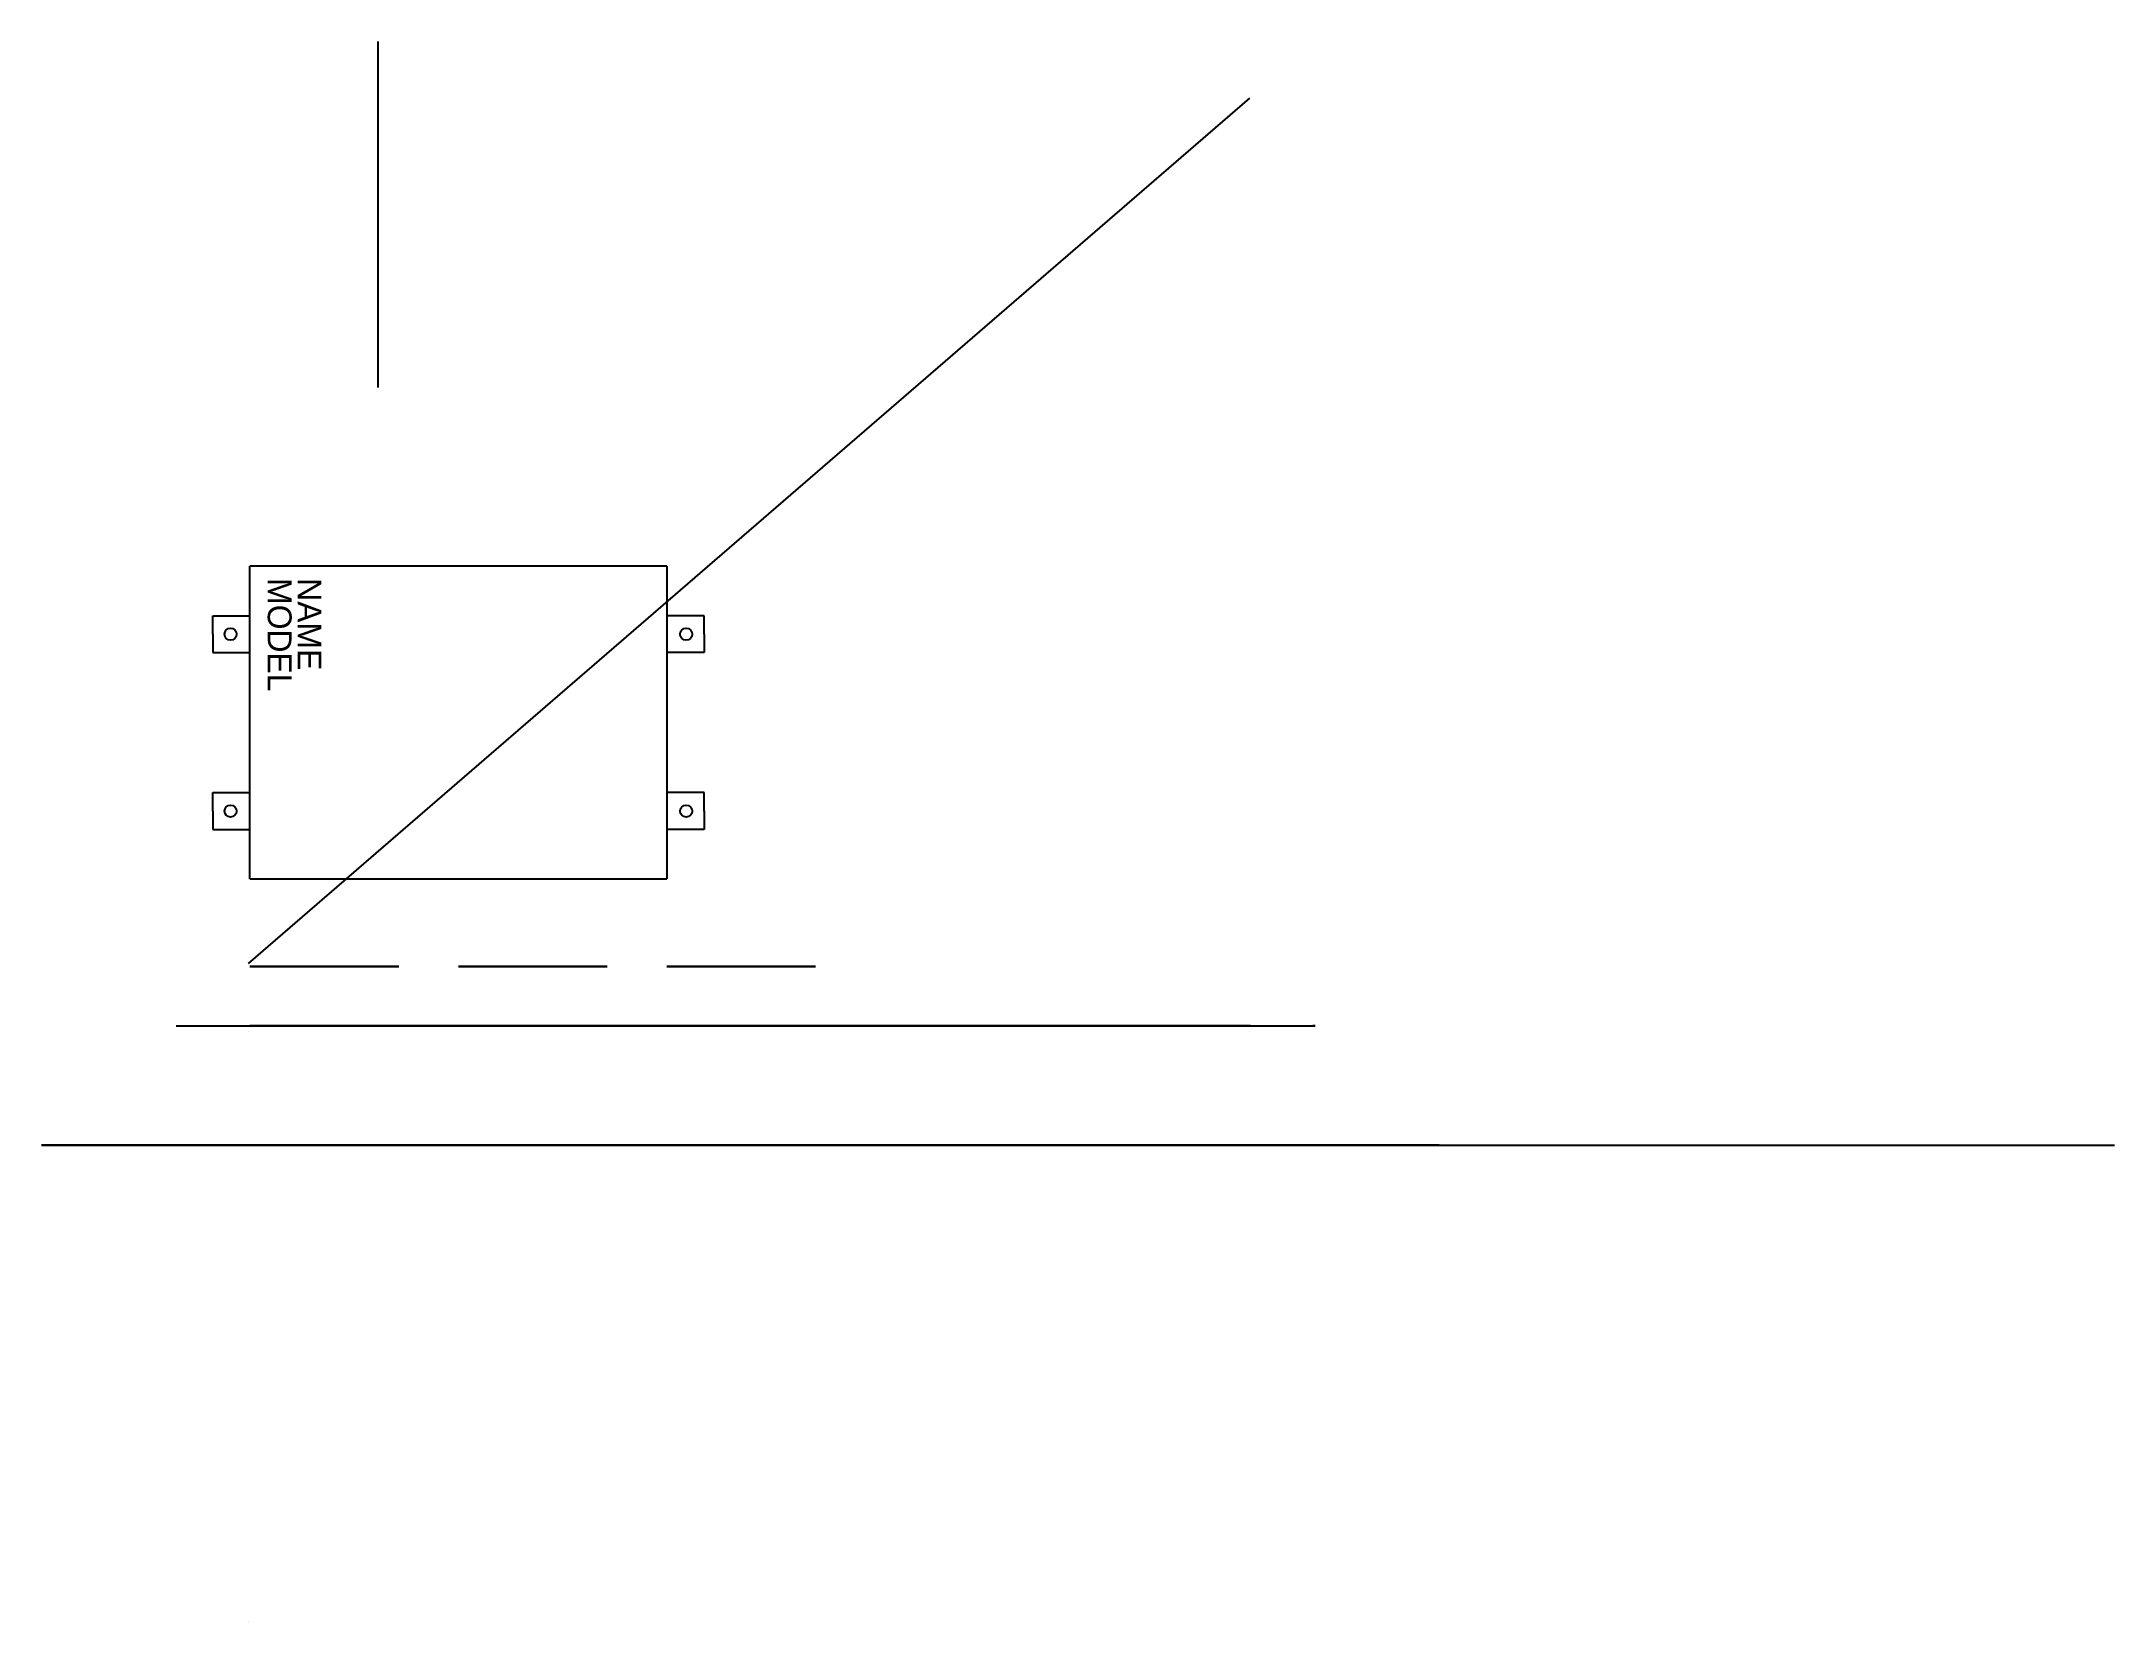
# Model space of a CAD drawing. Extents: x -23.5 to 11.3, y -8 to 18.5.
import ezdxf

# ---------------------------------------------------------------- set-up
doc = ezdxf.new("R2010")
doc.units = 0
doc.header["$MEASUREMENT"] = 0
doc.layers.get('0').update_dxf_attribs({"linetype": 'CONTINUOUS'})
doc.layers.add('ELEM_CZOLOW', color=7, linetype='CONTINUOUS')
doc.layers.add('WNETRZE', color=7, linetype='CONTINUOUS')

# ---------------------------------------------------------------- blocks, each defined once
blk = doc.blocks.new('SHELF')
for p, q in [((-1.24, 0.5), (-1.24, 0)), ((-1.24, 0.5), (17.85, 0.5)), ((17.888, 0), (17.85, 0.5)), ((-1.24, 0), (17.888, 0))]:
    blk.add_line(p, q)
blk = doc.blocks.new('ILS')
for p, q in [((0, 5), (0, 0)), ((2.5, 5), (0, 5)), ((2.5, 0), (2.5, 5)), ((0, 0), (2.5, 0))]:
    blk.add_line(p, q)
for tag, p in [('MODEL', (1.367, 0.3)), ('NAME', (0.7, 0.3))]:
    blk.add_attdef(tag, p, '', height=0.4, rotation=90)
blk = doc.blocks.new('R2S3')
at = {"extrusion": (-1.84043e-16, -1, 0)}
for p, q in [((7, 1, 5.5), (7, 1, 0.5)), ((9.5, 1, 5.5), (7, 1, 5.5)), ((7, 1, 0.5), (9.5, 1, 0.5)), ((9.5, 1, 0.5), (9.5, 1, 5.5))]:
    blk.add_line(p, q, dxfattribs=at)
at = {"extrusion": (0, -1, 0)}
ref = blk.add_blockref('ILS', (0, 0.5, -1), dxfattribs=at)
ref.add_attrib('MODEL', 'KNR-634', (1.367, 0.6, -1), dxfattribs={"extrusion": (0, -1, 0), "height": 0.4, "rotation": 90})
ref.add_attrib('NAME', 'VOR/ILS/MKR', (0.7, 0.6, -1), dxfattribs={"extrusion": (0, -1, 0), "height": 0.4, "rotation": 90})
ref = blk.add_blockref('ILS', (3.5, 0.5, -1), dxfattribs=at)
ref.add_attrib('MODEL', 'KNR-634', (4.867, 0.6, -1), dxfattribs={"extrusion": (0, -1, 0), "height": 0.4, "rotation": 90})
ref.add_attrib('NAME', 'VOR/ILS/MKR', (4.2, 0.6, -1), dxfattribs={"extrusion": (0, -1, 0), "height": 0.4, "rotation": 90})
blk.add_blockref('SHELF', (0, 0), dxfattribs=at)
at = {"extrusion": (-1.84043e-16, -1, 0)}
for tag, p in [('COAX_SWITCH', (7.7, 0.8, -1)), ('CS', (8.367, 0.8, -1))]:
    blk.add_attdef(tag, p, '', height=0.4, rotation=90, dxfattribs=at)
blk = doc.blocks.new('3U')
for p, q in [((0, 5.18), (0, 0)), ((16.8, 5.18), (0, 5.18)), ((16.8, 0), (16.8, 5.18)), ((0, 0), (16.8, 0))]:
    blk.add_line(p, q)
blk = doc.blocks.new('RACK19')
for p, q in [((23.47, 47.2), (0, 47.2)), ((0, 47.2), (0, 0)), ((23.47, 0), (23.47, 47.2)), ((0, 0), (23.47, 0))]:
    blk.add_line(p, q)
blk = doc.blocks.new('3U42TE')
for p, q in [((0, 5.18), (8.4, 5.18)), ((0, 0), (0, 5.18)), ((8.4, 0), (8.4, 5.18)), ((8.4, 0), (0, 0))]:
    blk.add_line(p, q)
for tag, p in [('NAME', (0.2, 0.7)), ('MODEL', (0.2, 0.2))]:
    blk.add_attdef(tag, p, '', height=0.4)
blk = doc.blocks.new('SUBRACK3U')
for p, q in [((16.8, 5.18), (0, 5.18)), ((0, 5.18), (0, 0)), ((16.8, 0), (16.8, 5.18)), ((0, 0), (16.8, 0))]:
    blk.add_line(p, q)
blk = doc.blocks.new('INV500')
for p, q in [((0, 8.984), (5.812, 8.984)), ((0, 8.984), (0, 0)), ((5.812, 0), (5.812, 8.984)), ((0, 0), (5.812, 0))]:
    blk.add_line(p, q)
for tag, p in [('NAME', (0.3, 2.2)), ('MODEL', (0.3, 0.8))]:
    blk.add_attdef(tag, p, '', height=0.4)

msp = doc.modelspace()

# ---------------------------------------------------------------- linework, layer by layer
for p, q in [((-20.595, 8.578, 3.1), (-20.595, 8.888, 3.1)), ((-20.595, 8.888, 3.1), (-19.97, 8.888, 3.1)), ((-12.345, 8.888, 3.1), (-12.97, 8.888, 3.1)), ((-12.345, 8.578, 3.1), (-12.345, 8.888, 3.1)), ((-20.595, 8.578, 3.1), (-20.595, 8.268, 3.1)), ((-12.345, 8.578, 3.1), (-12.345, 8.268, 3.1)), ((-20.595, 8.268, 3.1), (-19.97, 8.268, 3.1)), ((-12.345, 8.268, 3.1), (-12.97, 8.268, 3.1)), ((-20.595, 5.608, 3.1), (-20.595, 5.918, 3.1)), ((-20.595, 5.918, 3.1), (-19.97, 5.918, 3.1)), ((-12.345, 5.918, 3.1), (-12.97, 5.918, 3.1)), ((-12.345, 5.608, 3.1), (-12.345, 5.918, 3.1)), ((-20.595, 5.608, 3.1), (-20.595, 5.298, 3.1)), ((-12.345, 5.608, 3.1), (-12.345, 5.298, 3.1)), ((-20.595, 5.298, 3.1), (-19.97, 5.298, 3.1)), ((-12.345, 5.298, 3.1), (-12.97, 5.298, 3.1))]:
    msp.add_line(p, q)
at = {"extrusion": (-2.22045e-16, -1, 0)}
for p, q in [((-19.97, 2, 30.39), (-3.17, 2, 30.39)), ((-3.17, 2, 44.385), (-19.97, 2, 44.385)), ((-19.97, 2, 44.385), (-19.97, 2, 30.39)), ((-3.17, 2, 30.39), (-3.17, 2, 44.385))]:
    msp.add_line(p, q, dxfattribs=at)
for centre in [(-20.295, 8.578, 3.1), (-12.645, 8.578, 3.1), (-20.295, 5.608, 3.1), (-12.645, 5.608, 3.1)]:
    msp.add_circle(centre, 0.101)
at = {"layer": 'ELEM_CZOLOW', "extrusion": (0, -1, 0)}
for p, q in [((-19.996, 3.049, 13.03), (-3.181, 17.58, 13.03)), ((-19.3, 0, 22.587), (-19.3, 0, 23.713)), ((-19.145, 0, 23.796), (-19, 0, 23.7)), ((-19, 0, 22.6), (-19.145, 0, 22.504)), ((-19.127, 0, 25.885), (-17, 0, 38)), ((-19, 0, 10.2), (-19, 0, 9.8)), ((-19, 0, 23.7), (-19, 0, 22.6)), ((-18.932, 0, 21.314), (-17.6, 0, 13.5)), ((-18.8, 0, 10), (-18.397, 0, 10.403)), ((-18.6, 0, 10.2), (-18.6, 0, 9.8)), ((-18.222, 0, 8.584), (-17.1, 0, 7)), ((-18.2, 0, 10.2), (-18.2, 0, 9.8)), ((-18, 0, 10), (-17.597, 0, 10.403)), ((-17.8, 0, 10.2), (-17.8, 0, 9.8)), ((-17.6, 0, 13.5), (10.5, 0, 13.5)), ((-17.4, 0, 10.2), (-17.4, 0, 9.8)), ((-17.328, 0, 8.764), (-16.4, 0, 8)), ((-17.2, 0, 10), (-16.797, 0, 10.403)), ((-17.197, 0, 25.395), (-16, 0, 37)), ((-17.153, 0, 20.911), (-16.2, 0, 14.5)), ((-17.1, 0, 7), (10.5, 0, 7)), ((-17, 0, 10.2), (-17, 0, 9.8)), ((-17, 0, 38), (10.5, 0, 38)), ((-16.4, 0, 8), (10.5, 0, 8)), ((-16.2, 0, 14.5), (10.5, 0, 14.5)), ((-16, 0, 37), (10.5, 0, 37)), ((-15.931, 0, 20.914), (-15, 0, 15.5)), ((-15.922, 0, 25.497), (-15.1, 0, 36)), ((-15.5, 0, 10), (10.5, 0, 10)), ((-15.1, 0, 36), (10.5, 0, 36)), ((-15, 0, 15.5), (10.5, 0, 15.5)), ((-14.633, 0, 25.498), (-14, 0, 35)), ((-14.536, 0, 20.914), (-13.8, 0, 16.5)), ((-14, 0, 35), (10.5, 0, 35)), ((-13.8, 0, 16.5), (10.5, 0, 16.5)), ((-13.371, 0, 24.7), (-13.1, 0, 34)), ((-13.1, 0, 34), (10.5, 0, 34)), ((-10.9, 0, 22.587), (-10.9, 0, 23.713)), ((-10.6, 0, 22.6), (-10.745, 0, 22.504)), ((-10.745, 0, 23.796), (-10.6, 0, 23.7)), ((-10.699, 0, 26.095), (-10, 0, 33)), ((-10.6, 0, 23.7), (-10.6, 0, 22.6)), ((-10.594, 0, 21.206), (-10.2, 0, 17.5)), ((-10.2, 0, 17.5), (10.5, 0, 17.5)), ((-10, 0, 33), (10.5, 0, 33)), ((-8.94, 0, 20.802), (-8.8, 0, 18.5)), ((-8.847, 0, 25.499), (-8.5, 0, 32)), ((-8.8, 0, 18.5), (10.5, 0, 18.5)), ((-8.5, 0, 32), (10.5, 0, 32)), ((-7.555, 0, 25.399), (-7.3, 0, 31)), ((-7.429, 0, 20.815), (-7.2, 0, 19.5)), ((-7.3, 0, 31), (10.5, 0, 31)), ((-7.2, 0, 19.5), (10.5, 0, 19.5)), ((-6.3, 0, 21.9), (-5.6, 0, 20.5)), ((-6.247, 0, 25.399), (-6, 0, 30)), ((-6, 0, 30), (10.5, 0, 30)), ((-5.6, 0, 20.5), (10.5, 0, 20.5)), ((-4.313, 0, 24.81), (-2, 0, 28)), ((-4.236, 0, 27.586), (-4, 0, 29)), ((-4, 0, 29), (10.4, 0, 29)), ((-2, 0, 28), (10.5, 0, 28)), ((10.4, 0, 29), (11.165, 0, 29)), ((10.5, 0, 38), (11.19, 0, 38)), ((10.5, 0, 37), (11.34, 0, 37)), ((10.5, 0, 36), (11.34, 0, 36)), ((10.5, 0, 35), (11.34, 0, 35)), ((10.5, 0, 34), (11.34, 0, 34)), ((10.5, 0, 33), (11.34, 0, 33)), ((10.5, 0, 32), (11.34, 0, 32)), ((10.5, 0, 31), (11.34, 0, 31)), ((10.5, 0, 30), (11.34, 0, 30)), ((10.5, 0, 28), (11.19, 0, 28)), ((10.5, 0, 20.5), (11.34, 0, 20.5)), ((10.5, 0, 19.5), (11.34, 0, 19.5)), ((10.5, 0, 18.5), (11.34, 0, 18.5)), ((10.5, 0, 17.5), (11.34, 0, 17.5)), ((10.5, 0, 16.5), (11.34, 0, 16.5)), ((10.5, 0, 15.5), (11.34, 0, 15.5)), ((10.5, 0, 14.5), (11.34, 0, 14.5)), ((10.5, 0, 13.5), (11.34, 0, 13.5)), ((10.5, 0, 10), (11.265, 0, 10)), ((10.5, 0, 8), (11.19, 0, 8)), ((10.5, 0, 7), (11.34, 0, 7))]:
    msp.add_line(p, q, dxfattribs=at)
at = {"layer": 'ELEM_CZOLOW', "extrusion": (-1, 1.22677e-16, 0)}
for p, q in [((-19.996, 1.9, 20.03), (-19.996, 1.9, 3.13)), ((-3.181, 1.9, 20.03), (-3.181, 1.9, 3.13)), ((-19.996, -8, 13.03), (-19.996, -8, 13.03)), ((-19.996, -8, 13.03), (-19.996, -8, 13.03))]:
    msp.add_line(p, q, dxfattribs=at)
at = {"layer": 'ELEM_CZOLOW', "extrusion": (0, -1, 0)}
for centre, radius in [((-19.2, 24.7), 0.15), ((-17.7, 24.3), 0.1), ((-17.7, 23.5), 0.1), ((-17.7, 22.1), 0.1), ((-17.7, 22.9), 0.1), ((-17.3, 23.9), 0.3), ((-17.3, 22.5), 0.3), ((-16.9, 24.3), 0.1), ((-16.9, 23.5), 0.1), ((-16.9, 22.1), 0.1), ((-16.9, 22.9), 0.1), ((-16.4, 24.3), 0.1), ((-16.4, 23.5), 0.1), ((-16.4, 22.1), 0.1), ((-16.4, 22.9), 0.1), ((-16, 23.9), 0.3), ((-16, 22.5), 0.3), ((-15.6, 24.3), 0.1), ((-15.6, 23.5), 0.1), ((-15.6, 22.1), 0.1), ((-15.6, 22.9), 0.1), ((-15.1, 24.3), 0.1), ((-15.1, 23.5), 0.1), ((-15.1, 22.1), 0.1), ((-15.1, 22.9), 0.1), ((-14.7, 23.9), 0.3), ((-14.7, 22.5), 0.3), ((-14.3, 24.3), 0.1), ((-14.3, 23.5), 0.1), ((-14.3, 22.1), 0.1), ((-14.3, 22.9), 0.1), ((-13.8, 23.6), 0.1), ((-13.8, 22.8), 0.1), ((-13.4, 23.2), 0.3), ((-13, 23.6), 0.1), ((-13, 22.8), 0.1), ((-10.8, 24.7), 0.15), ((-9.3, 22.1), 0.1), ((-9.3, 22.9), 0.1), ((-9.3, 23.5), 0.1), ((-9.3, 24.3), 0.1), ((-8.9, 23.9), 0.3), ((-8.9, 22.5), 0.3), ((-8.5, 22.9), 0.1), ((-8.5, 22.1), 0.1), ((-8.5, 23.5), 0.1), ((-8.5, 24.3), 0.1), ((-8, 22.1), 0.1), ((-8, 22.9), 0.1), ((-8, 23.5), 0.1), ((-8, 24.3), 0.1), ((-7.6, 23.9), 0.3), ((-7.6, 22.5), 0.3), ((-7.2, 22.1), 0.1), ((-7.2, 22.9), 0.1), ((-7.2, 23.5), 0.1), ((-7.2, 24.3), 0.1), ((-6.7, 22.9), 0.1), ((-6.7, 22.1), 0.1), ((-6.7, 23.5), 0.1), ((-6.7, 24.3), 0.1), ((-6.3, 23.9), 0.3), ((-6.3, 22.5), 0.3), ((-5.9, 22.1), 0.1), ((-5.9, 22.9), 0.1), ((-5.9, 23.5), 0.1), ((-5.9, 24.3), 0.1), ((-5.4, 23.6), 0.1), ((-5.4, 22.8), 0.1), ((-5, 23.2), 0.3), ((-4.6, 23.6), 0.1), ((-4.6, 22.8), 0.1), ((-4.4, 26.2), 0.3)]:
    msp.add_circle(centre, radius, dxfattribs=at)
for centre, radius, start, end in [((-19.2, 23.713), 0.1, 56.3099, 180), ((-19.2, 22.587), 0.1, 180, 303.6901), ((-18.8, 10.2), 0.2, 0, 180), ((-18.8, 9.8), 0.2, 180, 0), ((-18, 9.8), 0.2, 180, 0), ((-18, 10.2), 0.2, 0, 180), ((-17.2, 10.2), 0.2, 0, 180), ((-17.2, 9.8), 0.2, 180, 0), ((-10.8, 22.587), 0.1, 180, 303.6901), ((-10.8, 23.713), 0.1, 56.3099, 180)]:
    msp.add_arc(centre, radius, start, end, dxfattribs=at)
for points in [[(-18.963, 25.856), (-19.291, 25.914), (-19.3, 24.9)], [(-19.096, 21.286), (-18.768, 21.342), (-19.1, 22.3)], [(-18.358, 8.488), (-18.086, 8.68), (-18.8, 9.4)], [(-17.434, 8.636), (-17.222, 8.893), (-18.1, 9.4)], [(-17.032, 25.378), (-17.363, 25.412), (-17.3, 24.4)], [(-17.318, 20.886), (-16.988, 20.935), (-17.3, 21.9)], [(-15.5, 9.833), (-15.5, 10.167), (-16.5, 10)], [(-16.095, 20.886), (-15.766, 20.943), (-16.1, 21.9)], [(-15.756, 25.484), (-16.088, 25.51), (-16, 24.5)], [(-14.467, 25.487), (-14.8, 25.509), (-14.7, 24.5)], [(-14.7, 20.886), (-14.371, 20.941), (-14.7, 21.9)], [(-13.204, 24.695), (-13.537, 24.704), (-13.4, 23.7)], [(-10.533, 26.078), (-10.865, 26.112), (-10.8, 25.1)], [(-10.76, 21.188), (-10.428, 21.223), (-10.7, 22.2)], [(-9.106, 20.792), (-8.773, 20.812), (-9, 21.8)], [(-8.68, 25.49), (-9.013, 25.507), (-8.9, 24.5)], [(-7.388, 25.391), (-7.721, 25.407), (-7.6, 24.4)], [(-7.593, 20.786), (-7.264, 20.843), (-7.6, 21.8)], [(-6.08, 25.39), (-6.413, 25.407), (-6.3, 24.4)], [(-4.178, 24.712), (-4.448, 24.907), (-4.9, 24)], [(-4.071, 27.559), (-4.4, 27.614), (-4.4, 26.6)]]:
    msp.add_solid(points, dxfattribs=at)
at = {"layer": 'WNETRZE'}
for p, q in [((-12.97, 9.718, 3.1), (-19.97, 9.718, 3.1)), ((-19.97, 4.468, 3.1), (-19.97, 9.718, 3.1)), ((-12.97, 9.718, 3.1), (-12.97, 4.468, 3.1)), ((-19.97, 4.468, 3.1), (-12.97, 4.468, 3.1))]:
    msp.add_line(p, q, dxfattribs=at)

# ---------------------------------------------------------------- block references
at = {"extrusion": (9.67108e-17, -1, -6.15285e-17)}
msp.add_blockref('SHELF', (-19.97, 2.6, -2), dxfattribs=at)
at = {"extrusion": (0, -1, 0)}
for name, p in [('3U', (-19.97, 25.21, -2)), ('SUBRACK3U', (-19.97, 20.03, -2)), ('RACK19', (-23.47, 0))]:
    msp.add_blockref(name, p, dxfattribs=at)
ref = msp.add_blockref('3U42TE', (-19.97, 20.03, -2), dxfattribs=at)
ref.add_attrib('NAME', 'NAV-CL', (-19.77, 20.73, -2), dxfattribs={"extrusion": (0, -1, 0), "height": 0.4})
ref = msp.add_blockref('3U42TE', (-11.57, 20.03, -2), dxfattribs=at)
ref.add_attrib('NAME', 'NAV-CL', (-11.37, 20.73, -2), dxfattribs={"extrusion": (0, -1, 0), "height": 0.4})
at = {"layer": 'WNETRZE', "extrusion": (-1, 8.74951e-17, -1.4962e-17)}
ref = msp.add_blockref('INV500', (-18.53, 3.1, 17.82), dxfattribs=at)
ref.add_attrib('NAME', 'INV500', (-18.23, 5.3, 17.82), dxfattribs={"layer": '0', "extrusion": (-1, 8.74951e-17, -1.4962e-17), "height": 0.4})
ref.add_attrib('MODEL', '2A500-1A', (-18.23, 3.9, 17.82), dxfattribs={"layer": '0', "extrusion": (-1, 8.74951e-17, -1.4962e-17), "height": 0.4})
at = {"layer": 'WNETRZE'}
msp.add_blockref('R2S3', (-19.97, 2, 13.03), dxfattribs=at)

# ---------------------------------------------------------------- texts
at = {"extrusion": (0, -1, 0)}
msp.add_text('Calibration instrument NAV 2000R', height=0.45, dxfattribs=at).set_placement((-18.97, 26.21, -2))
at = {"extrusion": (-2.22045e-16, -1, 0)}
for tag, p, s in [('USED', (-19.67, 31.19, -2), '!!!!'), ('NO', (-19.67, 32.59, -2), '7U')]:
    msp.add_attdef(tag, p, s, height=0.4, dxfattribs=at)
at = {"layer": 'ELEM_CZOLOW', "extrusion": (0, -1, 0)}
for s, p in [('60', (10.49, 29.225)), ('51', (10.59, 38.225)), ('52', (10.59, 37.225)), ('53', (10.59, 36.225)), ('54', (10.59, 35.225)), ('55', (10.59, 34.225)), ('56', (10.59, 33.225)), ('57', (10.59, 32.225)), ('58', (10.59, 31.225)), ('59', (10.59, 30.225)), ('61', (10.59, 28.225)), ('62', (10.59, 20.725)), ('63', (10.59, 19.725)), ('64', (10.59, 18.725)), ('65', (10.59, 17.725)), ('66', (10.59, 16.725)), ('67', (10.59, 15.725)), ('68', (10.59, 14.725)), ('69', (10.59, 13.725)), ('70', (10.59, 10.225)), ('71', (10.59, 8.225)), ('72', (10.59, 7.225))]:
    msp.add_text(s, height=0.45, dxfattribs=at).set_placement(p)
at = {"layer": 'WNETRZE'}
for tag, p, s in [('MODEL', (-19.67, 9.518, -0.3), 'MODEL'), ('NAME', (-19.17, 9.518, -0.8), 'NAME')]:
    msp.add_attdef(tag, p, s, height=0.4, rotation=270, dxfattribs=at)

doc.saveas('drawing.dxf')
